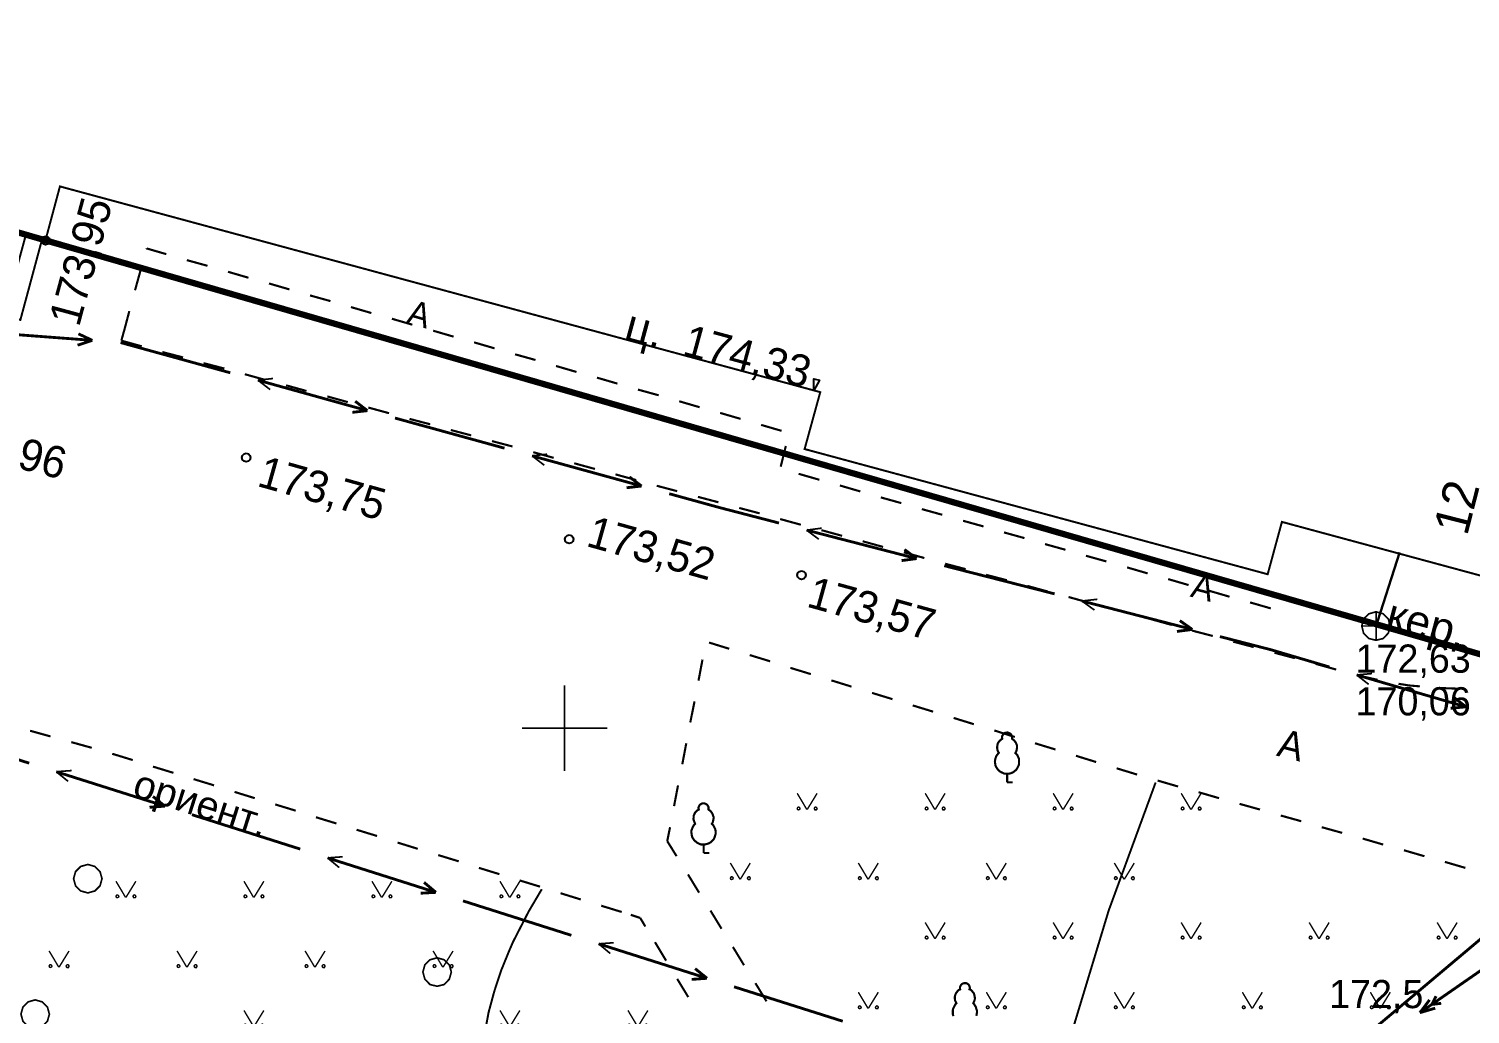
# Model space of a CAD drawing. Extents: x -2634 to -2115, y -2142 to -1393.
# Drawn here: x -2418.8 to -2368.2, y -2010.1 to -1975.4 of the extents above; entities that cross this region are included whole.
import ezdxf

# ---------------------------------------------------------------- set-up
doc = ezdxf.new("R2010")
doc.units = 0
doc.header["$MEASUREMENT"] = 0
for name, color, linetype in [('500_Дополн-Бордюры__п', 7, 'Continuous'), ('500_Дороги-Проезжие_ч', 7, 'Continuous'), ('500_Линии_-ЛЭП_кабель', 7, 'Continuous'), ('500_Линии_-Электрокаб', 7, 'Continuous'), ('500_Растит-Газоны__са', 7, 'Continuous'), ('500_Растит-Лес_и_лесо', 7, 'Continuous'), ('500_Рельеф-Высотные_о', 7, 'Continuous'), ('500_Рельеф-Горизонтал', 7, 'Continuous'), ('500_Строен-Здания', 7, 'Continuous'), ('500_Строен-Отмостка_з', 7, 'Continuous'), ('500_Трубоп-Канализаци', 7, 'Continuous'), ('500_Трубоп-Смотровые_', 7, 'Continuous'), ('ЗАЯВКИ-Условные_з', 7, 'Continuous'), ('Красные_ли-Красные_ли', 7, 'Continuous')]:
    doc.layers.add(name, color=color, linetype=linetype)
doc.styles.add('TARIAL', font='Arial')

# ---------------------------------------------------------------- blocks, each defined once
blk = doc.blocks.new('block_25')
at = {"layer": '500_Растит-Газоны__са', "color": 0, "const_width": 0.05}
for points in [[(2.35, 3.02), (2.69, 2.45)], [(2.7, 2.45), (3.05, 3.02)], [(0, 0.57), (0.34, 0)], [(0.35, 0), (0.7, 0.57)]]:
    blk.add_lwpolyline(points, dxfattribs=at)
for points in [[(2.4, 2.54), (2.42, 2.53), (2.44, 2.51), (2.45, 2.49), (2.44, 2.46), (2.42, 2.45), (2.4, 2.44), (2.37, 2.45), (2.36, 2.46), (2.35, 2.49), (2.36, 2.51), (2.37, 2.53)], [(3, 2.54), (3.02, 2.53), (3.04, 2.51), (3.05, 2.49), (3.04, 2.46), (3.02, 2.44), (3, 2.44), (2.97, 2.44), (2.96, 2.46), (2.95, 2.49), (2.96, 2.51), (2.97, 2.53)], [(0.05, 0.09), (0.07, 0.08), (0.09, 0.06), (0.1, 0.04), (0.09, 0.01), (0.07, 0), (0.05, -0.01), (0.02, 0), (0.01, 0.01), (0, 0.04), (0.01, 0.06), (0.02, 0.08)], [(0.65, 0.09), (0.68, 0.08), (0.69, 0.06), (0.7, 0.04), (0.69, 0.01), (0.68, -0.01), (0.65, -0.01), (0.63, -0.01), (0.61, 0.01), (0.6, 0.04), (0.61, 0.06), (0.63, 0.08)]]:
    blk.add_lwpolyline(points, close=True, dxfattribs=at)

msp = doc.modelspace()

# ---------------------------------------------------------------- linework, layer by layer
at = {"layer": '500_Дополн-Бордюры__п', "color": 0, "const_width": 0.07}
msp.add_lwpolyline([(-2418.94, -1982.67), (-2418.37, -1982.83), (-2419.13, -1985.65), (-2419.71, -1985.5)], close=True, dxfattribs=at)
at = {"layer": '500_Дополн-Бордюры__п', "color": 1, "const_width": 0.075}
for points in [[(-2414.69, -1983.14), (-2414.7, -1983.17)], [(-2414, -1983.34), (-2414.69, -1983.14)], [(-2412.55, -1983.75), (-2413.28, -1983.55)], [(-2414.9, -1983.89), (-2415.1, -1984.61)], [(-2411.11, -1984.17), (-2411.83, -1983.96)], [(-2409.67, -1984.58), (-2410.39, -1984.37)], [(-2408.23, -1984.99), (-2408.95, -1984.79)], [(-2415.3, -1985.34), (-2415.49, -1986.06)], [(-2406.79, -1985.41), (-2407.51, -1985.2)], [(-2405.35, -1985.82), (-2406.07, -1985.61)], [(-2415.58, -1986.38), (-2415.49, -1986.05)], [(-2415.58, -1986.38), (-2414.86, -1986.58)], [(-2403.9, -1986.24), (-2404.62, -1986.03)], [(-2414.14, -1986.78), (-2413.41, -1986.97)], [(-2402.46, -1986.65), (-2403.18, -1986.44)], [(-2401.02, -1987.06), (-2401.74, -1986.86)], [(-2412.69, -1987.17), (-2411.96, -1987.36)], [(-2399.58, -1987.48), (-2400.3, -1987.27)], [(-2411.24, -1987.56), (-2410.52, -1987.76)], [(-2398.14, -1987.89), (-2398.86, -1987.68)], [(-2409.79, -1987.95), (-2409.07, -1988.15)], [(-2408.34, -1988.34), (-2407.62, -1988.54)], [(-2396.69, -1988.3), (-2397.42, -1988.1)], [(-2406.9, -1988.73), (-2406.17, -1988.93)], [(-2395.25, -1988.72), (-2395.97, -1988.51)], [(-2405.45, -1989.13), (-2404.72, -1989.32)], [(-2393.81, -1989.13), (-2394.53, -1988.92)], [(-2392.37, -1989.55), (-2393.09, -1989.34)], [(-2404, -1989.52), (-2403.28, -1989.71)], [(-2402.55, -1989.91), (-2401.83, -1990.1)], [(-2401.1, -1990.3), (-2400.38, -1990.5)], [(-2392.4, -1990.81), (-2392.22, -1990.08)], [(-2399.66, -1990.69), (-2398.93, -1990.89)], [(-2398.21, -1991.08), (-2397.48, -1991.28)], [(-2391.04, -1991.27), (-2391.77, -1991.06)], [(-2396.76, -1991.48), (-2396.04, -1991.67)], [(-2395.31, -1991.87), (-2394.59, -1992.06)], [(-2389.6, -1991.68), (-2390.32, -1991.47)], [(-2388.16, -1992.09), (-2388.88, -1991.89)], [(-2393.86, -1992.26), (-2393.14, -1992.45)], [(-2386.72, -1992.5), (-2387.44, -1992.3)], [(-2392.42, -1992.65), (-2391.69, -1992.85)], [(-2385.27, -1992.91), (-2385.99, -1992.71)], [(-2390.97, -1993.04), (-2390.24, -1993.24)], [(-2389.52, -1993.43), (-2388.8, -1993.63)], [(-2383.83, -1993.32), (-2384.55, -1993.12)], [(-2388.07, -1993.82), (-2387.35, -1994.02)], [(-2382.39, -1993.73), (-2383.11, -1993.53)], [(-2380.95, -1994.14), (-2381.67, -1993.94)], [(-2386.62, -1994.22), (-2385.9, -1994.41)], [(-2379.5, -1994.56), (-2380.22, -1994.35)], [(-2385.18, -1994.61), (-2384.45, -1994.8)], [(-2378.06, -1994.97), (-2378.78, -1994.76)], [(-2383.73, -1995), (-2383, -1995.2)], [(-2382.28, -1995.39), (-2381.56, -1995.59)], [(-2376.62, -1995.38), (-2377.34, -1995.17)], [(-2380.83, -1995.78), (-2380.11, -1995.98)], [(-2375.17, -1995.79), (-2375.9, -1995.58)], [(-2379.38, -1996.17), (-2378.66, -1996.37)], [(-2394.21, -1997.21), (-2394.92, -1996.99)], [(-2377.94, -1996.57), (-2377.21, -1996.76)], [(-2376.49, -1996.96), (-2375.77, -1997.15)], [(-2392.77, -1997.65), (-2393.49, -1997.43)], [(-2375.04, -1997.35), (-2374.32, -1997.54)], [(-2395.15, -1997.59), (-2395.29, -1998.33)], [(-2391.34, -1998.1), (-2392.06, -1997.88)], [(-2373.59, -1997.74), (-2372.87, -1997.94)], [(-2389.91, -1998.54), (-2390.62, -1998.32)], [(-2372.15, -1998.13), (-2371.95, -1998.18)], [(-2371.95, -1998.18), (-2371.42, -1998.3)], [(-2370.68, -1998.44), (-2370.3, -1998.5)], [(-2370.3, -1998.5), (-2369.93, -1998.53)], [(-2388.47, -1998.98), (-2389.19, -1998.76)], [(-2369.19, -1998.59), (-2368.62, -1998.61)], [(-2368.62, -1998.61), (-2368.44, -1998.6)], [(-2395.43, -1999.06), (-2395.58, -1999.8)], [(-2387.04, -1999.42), (-2387.76, -1999.2)], [(-2385.61, -1999.86), (-2386.32, -1999.64)], [(-2418.79, -2000.09), (-2418.07, -2000.29)], [(-2417.34, -2000.49), (-2416.62, -2000.69)], [(-2395.72, -2000.53), (-2395.86, -2001.27)], [(-2384.17, -2000.31), (-2384.89, -2000.08)], [(-2382.74, -2000.75), (-2383.46, -2000.53)], [(-2415.9, -2000.9), (-2415.18, -2001.12)], [(-2381.31, -2001.19), (-2382.02, -2000.97)], [(-2414.47, -2001.35), (-2413.75, -2001.57)], [(-2379.87, -2001.63), (-2380.59, -2001.41)], [(-2413.04, -2001.79), (-2412.32, -2002.01)], [(-2396.01, -2002.01), (-2396.15, -2002.74)], [(-2378.43, -2002.05), (-2379.15, -2001.84)], [(-2411.6, -2002.24), (-2410.89, -2002.46)], [(-2376.99, -2002.46), (-2377.71, -2002.25)], [(-2410.17, -2002.68), (-2409.45, -2002.9)], [(-2375.55, -2002.86), (-2376.27, -2002.66)], [(-2374.1, -2003.27), (-2374.82, -2003.07)], [(-2408.74, -2003.13), (-2408.02, -2003.35)], [(-2407.31, -2003.57), (-2406.59, -2003.79)], [(-2396.29, -2003.48), (-2396.39, -2003.97)], [(-2372.66, -2003.68), (-2373.38, -2003.48)], [(-2405.87, -2004.02), (-2405.16, -2004.24)], [(-2396.39, -2003.97), (-2396.32, -2003.62)], [(-2396.06, -2004.5), (-2396.39, -2003.97)], [(-2396.39, -2003.97), (-2396.2, -2004.27)], [(-2371.22, -2004.09), (-2371.94, -2003.88)], [(-2404.44, -2004.46), (-2403.72, -2004.68)], [(-2369.77, -2004.5), (-2370.49, -2004.29)], [(-2403.01, -2004.91), (-2402.29, -2005.13)], [(-2368.33, -2004.91), (-2369.05, -2004.7)], [(-2401.58, -2005.35), (-2400.86, -2005.57)], [(-2395.27, -2005.78), (-2395.66, -2005.14)], [(-2400.14, -2005.8), (-2399.43, -2006.02)], [(-2398.71, -2006.24), (-2397.99, -2006.46)], [(-2397.34, -2006.67), (-2397.67, -2006.56)], [(-2394.48, -2007.05), (-2394.87, -2006.41)], [(-2397.21, -2006.88), (-2397.34, -2006.67)], [(-2397.34, -2006.67), (-2397.16, -2006.97)], [(-2396.43, -2008.17), (-2396.82, -2007.52)], [(-2393.69, -2008.33), (-2394.08, -2007.69)], [(-2395.65, -2009.45), (-2396.04, -2008.81)], [(-2392.9, -2009.6), (-2393.29, -2008.96)]]:
    msp.add_lwpolyline(points, dxfattribs=at)
at = {"layer": '500_Линии_-ЛЭП_кабель', "color": 2, "const_width": 0.1}
msp.add_lwpolyline([(-2378.44, -2016.37), (-2347.1, -1989.99), (-2342.19, -1971.71), (-2313.99, -1971.48)], dxfattribs=at)
at = {"layer": '500_Линии_-Электрокаб', "color": 1}
for points, const_width in [([(-2419.52, -1986.15), (-2416.6, -1986.37)], 0.1), ([(-2417.12, -1986.54), (-2416.6, -1986.37)], 0.1), ([(-2417.09, -1986.14), (-2416.6, -1986.37)], 0.1), ([(-2415.61, -1986.45), (-2415.56, -1986.46)], 0.1), ([(-2415.56, -1986.46), (-2411.75, -1987.51)], 0.1), ([(-2410.78, -1987.77), (-2406.93, -1988.84)], 0.1), ([(-2410.78, -1987.77), (-2410.25, -1987.71)], 0.06), ([(-2410.78, -1987.77), (-2410.35, -1988.1)], 0.06), ([(-2407.46, -1988.9), (-2406.93, -1988.84)], 0.1), ([(-2407.36, -1988.51), (-2406.93, -1988.84)], 0.1), ([(-2405.96, -1989.1), (-2402.11, -1990.16)], 0.1), ([(-2401.14, -1990.43), (-2397.29, -1991.49)], 0.1), ([(-2401.14, -1990.43), (-2400.61, -1990.37)], 0.06), ([(-2401.14, -1990.43), (-2400.71, -1990.76)], 0.06), ([(-2397.72, -1991.17), (-2397.29, -1991.49)], 0.1), ([(-2397.82, -1991.55), (-2397.29, -1991.49)], 0.1), ([(-2396.32, -1991.76), (-2394.54, -1992.25)], 0.1), ([(-2394.54, -1992.25), (-2392.46, -1992.79)], 0.1), ([(-2391.49, -1993.04), (-2387.62, -1994.04)], 0.1), ([(-2391.49, -1993.04), (-2390.96, -1992.97)], 0.06), ([(-2391.49, -1993.04), (-2391.06, -1993.36)], 0.06), ([(-2388.05, -1993.72), (-2387.62, -1994.04)], 0.1), ([(-2388.15, -1994.11), (-2387.62, -1994.04)], 0.1), ([(-2386.65, -1994.29), (-2382.77, -1995.28)], 0.1), ([(-2381.81, -1995.53), (-2381.27, -1995.47)], 0.06), ([(-2381.81, -1995.53), (-2377.93, -1996.53)], 0.1), ([(-2381.81, -1995.53), (-2381.37, -1995.85)], 0.06), ([(-2378.37, -1996.22), (-2377.93, -1996.53)], 0.1), ([(-2378.47, -1996.6), (-2377.93, -1996.53)], 0.1), ([(-2376.96, -1996.78), (-2375.14, -1997.25)], 0.1), ([(-2375.14, -1997.25), (-2373.11, -1997.85)], 0.1), ([(-2372.15, -1998.13), (-2368.31, -1999.25)], 0.1), ([(-2372.15, -1998.13), (-2371.61, -1998.08)], 0.06), ([(-2372.15, -1998.13), (-2371.73, -1998.46)], 0.06), ([(-2368.73, -1998.92), (-2368.31, -1999.25)], 0.1), ([(-2368.85, -1999.3), (-2368.31, -1999.25)], 0.1), ([(-2422.63, -2000.02), (-2418.82, -2001.23)], 0.1), ([(-2417.87, -2001.53), (-2414.05, -2002.74)], 0.1), ([(-2417.87, -2001.53), (-2417.33, -2001.49)], 0.06), ([(-2417.87, -2001.53), (-2417.45, -2001.87)], 0.06), ([(-2414.47, -2002.4), (-2414.05, -2002.74)], 0.1), ([(-2414.59, -2002.78), (-2414.05, -2002.74)], 0.1), ([(-2413.1, -2003.04), (-2409.29, -2004.25)], 0.1), ([(-2408.33, -2004.56), (-2404.52, -2005.77)], 0.1), ([(-2408.33, -2004.56), (-2407.8, -2004.52)], 0.06), ([(-2408.33, -2004.56), (-2407.92, -2004.9)], 0.06), ([(-2404.94, -2005.42), (-2404.52, -2005.77)], 0.1), ([(-2405.06, -2005.8), (-2404.52, -2005.77)], 0.1), ([(-2403.57, -2006.07), (-2399.76, -2007.28)], 0.1), ([(-2398.8, -2007.58), (-2394.99, -2008.79)], 0.1), ([(-2398.8, -2007.58), (-2398.27, -2007.54)], 0.06), ([(-2398.8, -2007.58), (-2398.39, -2007.92)], 0.06), ([(-2395.41, -2008.45), (-2394.99, -2008.79)], 0.1), ([(-2395.53, -2008.83), (-2394.99, -2008.79)], 0.1), ([(-2394.04, -2009.09), (-2390.22, -2010.3)], 0.1)]:
    msp.add_lwpolyline(points, dxfattribs=dict(at, const_width=const_width))
at = {"layer": '500_Линии_-Электрокаб', "color": 12, "const_width": 0.1}
for points in [[(-2369.93, -2010), (-2366.64, -2007.72)], [(-2369.93, -2010), (-2369.59, -2009.55)], [(-2369.51, -2009.71), (-2369.36, -2009.42)], [(-2369.51, -2009.71), (-2369.18, -2009.67)], [(-2369.93, -2010), (-2369.39, -2009.84)]]:
    msp.add_lwpolyline(points, dxfattribs=at)
at = {"layer": '500_Растит-Лес_и_лесо', "color": 94, "const_width": 0.075}
for points in [[(-2384.44, -2001.6), (-2384.53, -2001.6), (-2384.6, -2001.57), (-2384.66, -2001.54), (-2384.71, -2001.51), (-2384.75, -2001.47), (-2384.79, -2001.42), (-2384.83, -2001.36), (-2384.85, -2001.31), (-2384.86, -2001.24), (-2384.87, -2001.18), (-2384.86, -2001.11), (-2384.85, -2001.06), (-2384.83, -2001), (-2384.8, -2000.95), (-2384.77, -2000.91), (-2384.73, -2000.87), (-2384.76, -2000.82), (-2384.78, -2000.77), (-2384.79, -2000.7), (-2384.79, -2000.65), (-2384.78, -2000.59), (-2384.77, -2000.54), (-2384.74, -2000.49), (-2384.7, -2000.44), (-2384.65, -2000.4), (-2384.61, -2000.37), (-2384.62, -2000.33), (-2384.62, -2000.29), (-2384.6, -2000.25), (-2384.57, -2000.21), (-2384.54, -2000.18), (-2384.5, -2000.16), (-2384.47, -2000.16), (-2384.43, -2000.15), (-2384.39, -2000.16), (-2384.35, -2000.18), (-2384.32, -2000.2), (-2384.29, -2000.24), (-2384.27, -2000.28), (-2384.27, -2000.32), (-2384.27, -2000.35), (-2384.27, -2000.37), (-2384.23, -2000.4), (-2384.19, -2000.43), (-2384.17, -2000.46), (-2384.14, -2000.5), (-2384.12, -2000.54), (-2384.1, -2000.59), (-2384.09, -2000.63), (-2384.09, -2000.68), (-2384.1, -2000.73), (-2384.11, -2000.78), (-2384.12, -2000.82), (-2384.15, -2000.87), (-2384.12, -2000.9), (-2384.08, -2000.95), (-2384.06, -2001), (-2384.03, -2001.06), (-2384.02, -2001.13), (-2384.02, -2001.18), (-2384.02, -2001.23), (-2384.03, -2001.3), (-2384.06, -2001.36), (-2384.09, -2001.42), (-2384.13, -2001.47), (-2384.19, -2001.52), (-2384.25, -2001.56), (-2384.33, -2001.59), (-2384.39, -2001.6)], [(-2395.11, -2004.09), (-2395.2, -2004.09), (-2395.27, -2004.06), (-2395.33, -2004.03), (-2395.38, -2003.99), (-2395.42, -2003.96), (-2395.46, -2003.91), (-2395.5, -2003.85), (-2395.52, -2003.8), (-2395.53, -2003.73), (-2395.54, -2003.67), (-2395.54, -2003.6), (-2395.52, -2003.55), (-2395.5, -2003.49), (-2395.47, -2003.44), (-2395.45, -2003.4), (-2395.41, -2003.36), (-2395.43, -2003.31), (-2395.45, -2003.26), (-2395.47, -2003.19), (-2395.46, -2003.14), (-2395.46, -2003.08), (-2395.44, -2003.03), (-2395.41, -2002.97), (-2395.37, -2002.93), (-2395.32, -2002.88), (-2395.28, -2002.86), (-2395.29, -2002.82), (-2395.29, -2002.78), (-2395.27, -2002.74), (-2395.25, -2002.7), (-2395.21, -2002.67), (-2395.17, -2002.65), (-2395.14, -2002.64), (-2395.1, -2002.64), (-2395.06, -2002.65), (-2395.02, -2002.67), (-2394.99, -2002.69), (-2394.96, -2002.73), (-2394.94, -2002.77), (-2394.94, -2002.81), (-2394.94, -2002.84), (-2394.94, -2002.86), (-2394.9, -2002.89), (-2394.86, -2002.92), (-2394.84, -2002.95), (-2394.81, -2002.99), (-2394.79, -2003.03), (-2394.78, -2003.07), (-2394.76, -2003.12), (-2394.76, -2003.17), (-2394.77, -2003.22), (-2394.78, -2003.27), (-2394.79, -2003.31), (-2394.82, -2003.36), (-2394.79, -2003.39), (-2394.76, -2003.43), (-2394.73, -2003.49), (-2394.7, -2003.55), (-2394.69, -2003.61), (-2394.69, -2003.67), (-2394.69, -2003.72), (-2394.71, -2003.79), (-2394.73, -2003.85), (-2394.76, -2003.91), (-2394.81, -2003.96), (-2394.86, -2004.01), (-2394.93, -2004.05), (-2395, -2004.07), (-2395.07, -2004.09)]]:
    msp.add_lwpolyline(points, close=True, dxfattribs=at)
for points in [[(-2384.44, -2001.9), (-2384.44, -2001.6)], [(-2384.24, -2001.9), (-2384.44, -2001.9)], [(-2395.11, -2004.39), (-2395.11, -2004.09)], [(-2394.91, -2004.39), (-2395.11, -2004.39)], [(-2386.33, -2010.12), (-2386.35, -2010.05), (-2386.35, -2009.98), (-2386.35, -2009.92), (-2386.34, -2009.86), (-2386.31, -2009.8), (-2386.29, -2009.76), (-2386.26, -2009.71), (-2386.22, -2009.67), (-2386.24, -2009.63), (-2386.27, -2009.57), (-2386.28, -2009.51), (-2386.28, -2009.45), (-2386.27, -2009.4), (-2386.25, -2009.34), (-2386.22, -2009.29), (-2386.18, -2009.24), (-2386.14, -2009.2), (-2386.09, -2009.18), (-2386.1, -2009.14), (-2386.1, -2009.1), (-2386.08, -2009.06), (-2386.06, -2009.02), (-2386.03, -2008.99), (-2385.98, -2008.97), (-2385.95, -2008.96), (-2385.91, -2008.96), (-2385.88, -2008.96), (-2385.84, -2008.98), (-2385.8, -2009.01), (-2385.77, -2009.05), (-2385.76, -2009.09), (-2385.75, -2009.13), (-2385.75, -2009.16), (-2385.76, -2009.18), (-2385.71, -2009.2), (-2385.67, -2009.24), (-2385.65, -2009.27), (-2385.62, -2009.3), (-2385.6, -2009.35), (-2385.59, -2009.39), (-2385.58, -2009.44), (-2385.57, -2009.49), (-2385.58, -2009.54), (-2385.59, -2009.58), (-2385.61, -2009.62), (-2385.63, -2009.67), (-2385.6, -2009.7), (-2385.57, -2009.75), (-2385.54, -2009.8), (-2385.52, -2009.87), (-2385.5, -2009.93), (-2385.5, -2009.99), (-2385.51, -2010.04), (-2385.52, -2010.11)]]:
    msp.add_lwpolyline(points, dxfattribs=at)
at = {"layer": '500_Растит-Лес_и_лесо', "color": 0, "const_width": 0.06}
for points in [[(-2416.76, -2004.79), (-2416.51, -2004.86), (-2416.33, -2005.04), (-2416.26, -2005.29), (-2416.33, -2005.54), (-2416.51, -2005.72), (-2416.76, -2005.79), (-2417.01, -2005.72), (-2417.19, -2005.54), (-2417.26, -2005.29), (-2417.19, -2005.04), (-2417.01, -2004.86)], [(-2404.48, -2008.07), (-2404.23, -2008.14), (-2404.05, -2008.32), (-2403.98, -2008.57), (-2404.05, -2008.82), (-2404.23, -2009.01), (-2404.48, -2009.07), (-2404.73, -2009.01), (-2404.91, -2008.82), (-2404.98, -2008.57), (-2404.91, -2008.32), (-2404.73, -2008.14)], [(-2418.61, -2009.55), (-2418.36, -2009.62), (-2418.18, -2009.8), (-2418.11, -2010.05), (-2418.18, -2010.3), (-2418.36, -2010.49), (-2418.61, -2010.55), (-2418.86, -2010.49), (-2419.04, -2010.3), (-2419.11, -2010.05), (-2419.04, -2009.8), (-2418.86, -2009.62)]]:
    msp.add_lwpolyline(points, close=True, dxfattribs=at)
at = {"layer": '500_Рельеф-Высотные_о', "color": 0}
for points in [[(-2418.25, -1982.71), (-2418.17, -1982.73), (-2418.12, -1982.78), (-2418.1, -1982.86), (-2418.12, -1982.93), (-2418.17, -1982.99), (-2418.25, -1983.01), (-2418.32, -1982.99), (-2418.38, -1982.93), (-2418.4, -1982.86), (-2418.38, -1982.78), (-2418.32, -1982.73)], [(-2391.23, -1988.13), (-2391.23, -1987.72), (-2391.04, -1987.77)], [(-2411.19, -1990.34), (-2411.11, -1990.36), (-2411.06, -1990.42), (-2411.04, -1990.49), (-2411.06, -1990.57), (-2411.11, -1990.62), (-2411.19, -1990.64), (-2411.26, -1990.62), (-2411.32, -1990.57), (-2411.34, -1990.49), (-2411.32, -1990.42), (-2411.26, -1990.36)], [(-2399.84, -1993.21), (-2399.76, -1993.23), (-2399.71, -1993.29), (-2399.69, -1993.36), (-2399.71, -1993.44), (-2399.76, -1993.49), (-2399.84, -1993.51), (-2399.91, -1993.49), (-2399.97, -1993.44), (-2399.99, -1993.36), (-2399.97, -1993.29), (-2399.91, -1993.23)], [(-2391.67, -1994.47), (-2391.59, -1994.49), (-2391.54, -1994.54), (-2391.52, -1994.62), (-2391.54, -1994.69), (-2391.59, -1994.75), (-2391.67, -1994.77), (-2391.74, -1994.75), (-2391.8, -1994.69), (-2391.82, -1994.62), (-2391.8, -1994.54), (-2391.74, -1994.49)]]:
    msp.add_lwpolyline(points, close=True, dxfattribs=at)
at = {"layer": '500_Рельеф-Горизонтал', "color": 15, "const_width": 0.07}
for points in [[(-2382.64, -2019.16), (-2382.83, -2018.32), (-2382.97, -2017.48), (-2383.05, -2016.63), (-2383.08, -2015.78), (-2383.06, -2014.92), (-2382.98, -2014.07), (-2382.85, -2013.22), (-2382.67, -2012.39), (-2382.62, -2012.19), (-2380.87, -2006.41), (-2379.22, -2001.91)], [(-2402.97, -2016.23), (-2402.99, -2012.84), (-2402.97, -2012.27), (-2402.92, -2011.51), (-2402.81, -2010.74), (-2402.67, -2009.99), (-2402.47, -2009.25), (-2402.23, -2008.52), (-2401.94, -2007.81), (-2401.81, -2007.51), (-2401.26, -2006.44), (-2400.8, -2005.66)]]:
    msp.add_lwpolyline(points, dxfattribs=at)
at = {"layer": '500_Строен-Здания', "color": 0, "const_width": 0.07}
msp.add_lwpolyline([(-2357.94, -1973.87), (-2359.5, -1979.63), (-2361.26, -1986.16), (-2363.21, -1985.63), (-2365.79, -1995.18), (-2374.78, -1992.75), (-2375.28, -1994.59), (-2391.56, -1990.19), (-2391.01, -1988.19), (-2417.74, -1980.96), (-2418.25, -1982.86), (-2433.42, -1978.76)], dxfattribs=at)
at = {"layer": '500_Трубоп-Канализаци', "color": 34, "const_width": 0.085}
for points in [[(-2371.47, -1996.41), (-2370.64, -1993.82)], [(-2370.64, -1993.82), (-2370.87, -1994.54)], [(-2371.47, -1996.41), (-2367.61, -1997.44)]]:
    msp.add_lwpolyline(points, dxfattribs=at)
at = {"layer": '500_Трубоп-Смотровые_', "color": 0, "const_width": 0.06}
msp.add_lwpolyline([(-2371.47, -1995.91), (-2371.22, -1995.98), (-2371.04, -1996.16), (-2370.97, -1996.41), (-2371.04, -1996.66), (-2371.22, -1996.85), (-2371.47, -1996.91), (-2371.72, -1996.85), (-2371.91, -1996.66), (-2371.97, -1996.41), (-2371.91, -1996.16), (-2371.72, -1995.98)], close=True, dxfattribs=at)
at = {"layer": '500_Трубоп-Смотровые_', "color": 0, "const_width": 0.055}
for points in [[(-2371.47, -1996.91), (-2371.47, -1995.91)], [(-2371.97, -1996.41), (-2370.97, -1996.41)]]:
    msp.add_lwpolyline(points, dxfattribs=at)
at = {"layer": 'ЗАЯВКИ-Условные_з', "color": 98, "const_width": 0.065}
for points in [[(-2400, -2001.5), (-2400, -1998.5)], [(-2401.5, -2000), (-2398.5, -2000)]]:
    msp.add_lwpolyline(points, dxfattribs=at)
at = {"layer": 'Красные_ли-Красные_ли', "color": 12, "const_width": 0.22}
msp.add_lwpolyline([(-2284.3, -1701.86), (-2245.52, -1663.72), (-2237.3, -1633.7), (-2402.37, -1586.05), (-2505.18, -1957.78), (-2366.43, -1997.8)], close=True, dxfattribs=at)

# ---------------------------------------------------------------- block references
at = {"layer": '500_Растит-Газоны__са'}
for p in [(-2394.17, -2005.31), (-2389.67, -2005.31), (-2385.17, -2005.31), (-2380.67, -2005.31), (-2418.12, -2008.4), (-2413.62, -2008.4), (-2409.12, -2008.4), (-2404.62, -2008.4), (-2389.67, -2009.85), (-2385.17, -2009.85), (-2380.67, -2009.85), (-2376.17, -2009.85), (-2371.67, -2009.85), (-2413.62, -2012.94), (-2404.62, -2012.94), (-2400.12, -2012.94)]:
    msp.add_blockref('block_25', p, dxfattribs=at)

# ---------------------------------------------------------------- texts
at = {"layer": '500_Дороги-Проезжие_ч', "color": 0}
msp.add_text('А', height=0.99, rotation=345.72, dxfattribs=at).set_placement((-2375, -2000.96))
at = {"layer": '500_Линии_-Электрокаб', "color": 0, "style": 'TARIAL'}
msp.add_text('ориент. ', height=0.99, rotation=342.4, dxfattribs=at).set_placement((-2415.24, -2002.37))
at = {"layer": '500_Рельеф-Высотные_о', "color": 214}
for s, rotation, p in [('173,95', 74.87, (-2417.07, -1985.93)), ('174,33', 344.87, (-2395.9, -1986.87)), ('173,96', 345.53, (-2422.08, -1990.13)), ('173,75', 344.34, (-2410.85, -1991.48)), ('173,52', 344.34, (-2399.28, -1993.59)), ('173,57', 344.54, (-2391.53, -1995.72))]:
    msp.add_text(s, height=1.11, rotation=rotation, dxfattribs=at).set_placement(p)
at = {"layer": '500_Рельеф-Высотные_о', "color": 214, "style": 'TARIAL'}
msp.add_text('ц.', height=1.11, rotation=344.87, dxfattribs=at).set_placement((-2397.95, -1986.32))
at = {"layer": '500_Строен-Здания', "color": 214}
msp.add_text('12', height=1.23, rotation=75.78, dxfattribs=at).set_placement((-2368.27, -1993.27))
at = {"layer": '500_Строен-Отмостка_з', "color": 0}
for rotation, p in [(343.99, (-2405.59, -1985.75)), (345.28, (-2378.03, -1995.37))]:
    msp.add_text('А', height=0.86, rotation=rotation, dxfattribs=at).set_placement(p)
at = {"layer": '500_Трубоп-Канализаци', "color": 14, "style": 'TARIAL'}
msp.add_text('кер.   d 150 ', height=1.11, rotation=345.13, dxfattribs=at).set_placement((-2371.19, -1996.49))
at = {"layer": '500_Трубоп-Смотровые_', "color": 5}
for s, p in [('172,63', (-2372.19, -1998.05)), ('170,06', (-2372.19, -1999.55)), ('172,5', (-2373.12, -2009.84))]:
    msp.add_text(s, height=0.99, dxfattribs=at).set_placement(p)

doc.saveas('drawing.dxf')
